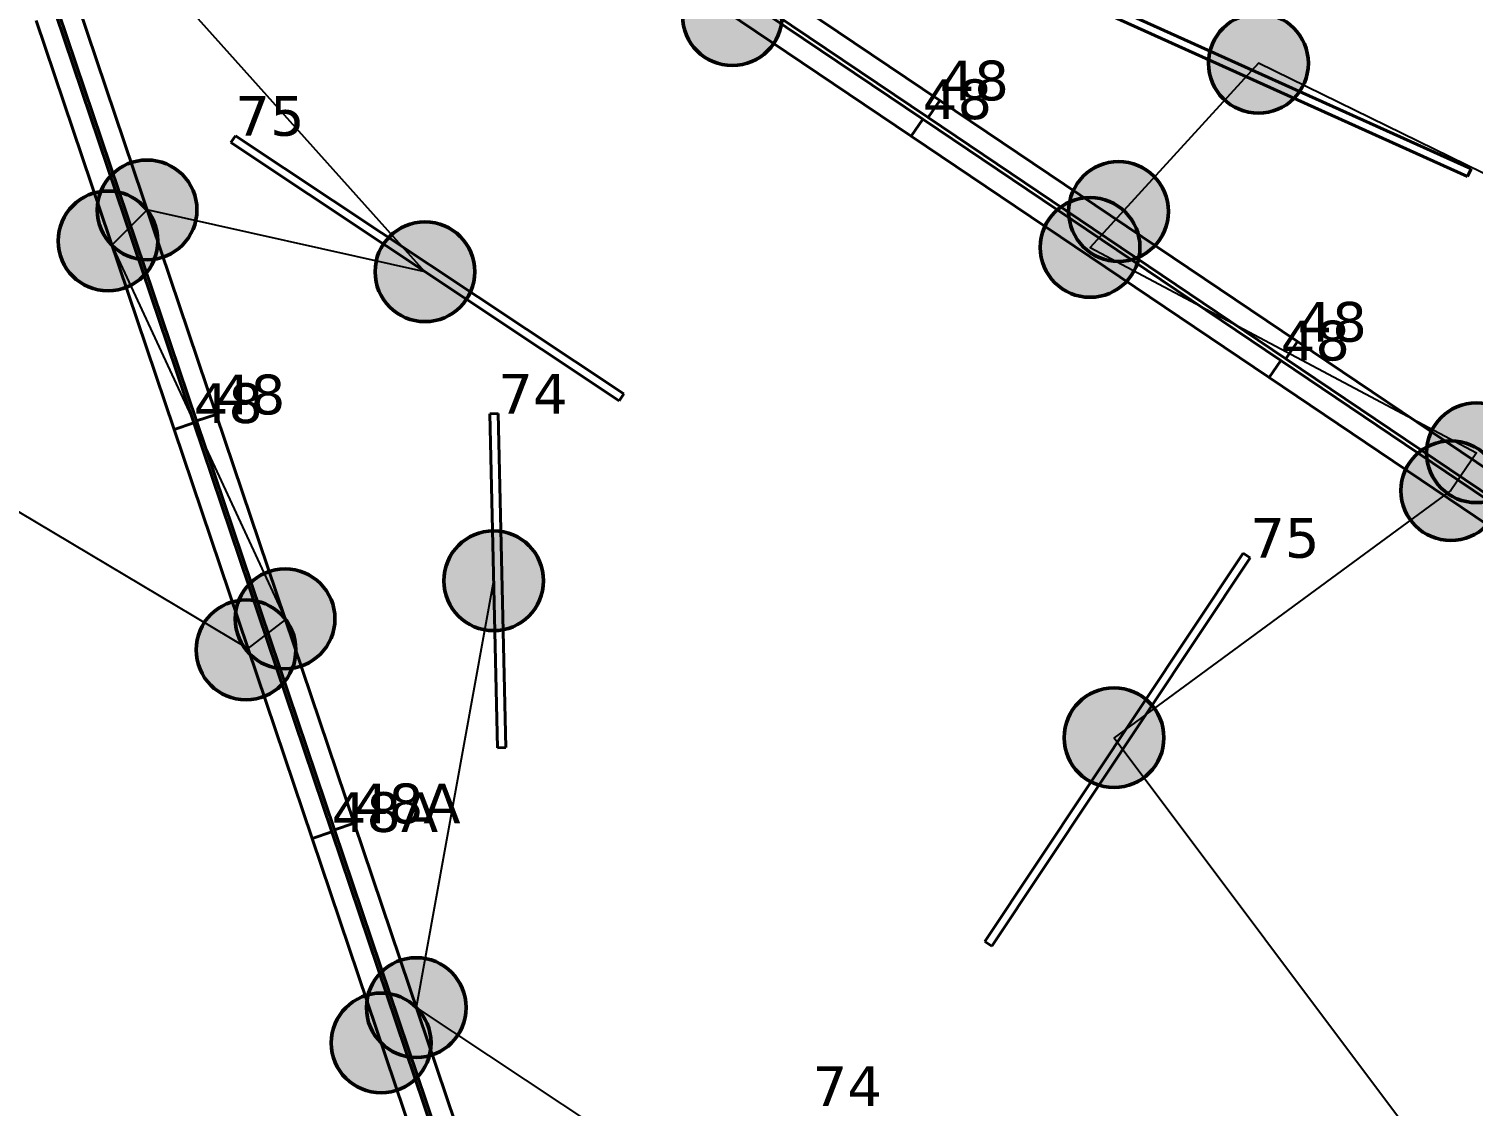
# Model space of a CAD drawing. Header units: millimetres. Extents: x -243740 to 150609, y -473655 to -165121.
# Drawn here: x 34940 to 41492, y -343997 to -339110 of the extents above; entities that cross this region are included whole.
import ezdxf

# ---------------------------------------------------------------- set-up
doc = ezdxf.new("R2010")
doc.units = ezdxf.units.MM
for name, color, linetype in [('_Гр.ЩД-1C.10.4.I8.1', 6, 'Continuous'), ('_Гр.ЩД-1C.10.4.I8.2', 6, 'Continuous'), ('_Гр.ЩД-1C.10.4.I8.8', 6, 'Continuous')]:
    doc.layers.add(name, color=color, linetype=linetype)
for name, color, linetype, lineweight in [('_освещение_dali', 3, 'Continuous', 50), ('DLX_FL1_LUM 122', 1, 'Continuous', 40), ('DLX_FL1_LUM 222', 5, 'Continuous', 40), ('DLX_LUM 12', 5, 'Continuous', 40), ('DLX_LUM 17', 5, 'Continuous', 40)]:
    doc.layers.add(name, color=color, linetype=linetype, lineweight=lineweight)
doc.styles.add('TableTextStyle', font='')
doc.styles.get('TableTextStyle').set_extended_font_data('VERDANA.TTF')
doc.linetypes.add('Truba', pattern='A,3e-05,[4,MSH_7,S=1,R=0,X=0,Y=0],-3.022072', length=3.022102)

# ---------------------------------------------------------------- blocks, each defined once
blk = doc.blocks.new('A$Caabd1818')
at = {"layer": 'DLX_FL1_LUM 122'}
for points in [[(33479.1, 59182.7, 0), (35102.5, 58088, 0)], [(35102.5, 58088, 0), (33479.1, 59182.7, 0)], [(35102.5, 58088, 0), (33479.1, 59182.7, 0)], [(33479.1, 59182.7, 0), (35102.5, 58088, 0)], [(33402.6, 59097.5, 0), (35026, 58002.8, 0)], [(35026, 58002.8, 0), (33402.6, 59097.5, 0)], [(35026, 58002.8, 0), (33402.6, 59097.5, 0)], [(33402.6, 59097.5, 0), (35026, 58002.8, 0)], [(35049.9, 58010.1, 0), (33426.6, 59104.8, 0)], [(33426.6, 59104.8, 0), (35049.9, 58010.1, 0)], [(33426.6, 59104.8, 0), (35049.9, 58010.1, 0)], [(35049.9, 58010.1, 0), (33426.6, 59104.8, 0)], [(34973.5, 57924.9, 0), (33350.1, 59019.6, 0)], [(33350.1, 59019.6, 0), (34973.5, 57924.9, 0)], [(33350.1, 59019.6, 0), (34973.5, 57924.9, 0)], [(34973.5, 57924.9, 0), (33350.1, 59019.6, 0)], [(35102.5, 58088, 0), (35049.9, 58010.1, 0)], [(35049.9, 58010.1, 0), (35102.5, 58088, 0)], [(35049.9, 58010.1, 0), (35102.5, 58088, 0)], [(35102.5, 58088, 0), (35049.9, 58010.1, 0)], [(35102.5, 58088, 0), (35102.5, 58088, 0)], [(35102.5, 58088, 0), (35102.5, 58088, 0)], [(35026, 58002.8, 0), (34973.5, 57924.9, 0)], [(34973.5, 57924.9, 0), (35026, 58002.8, 0)], [(34973.5, 57924.9, 0), (35026, 58002.8, 0)], [(35026, 58002.8, 0), (34973.5, 57924.9, 0)], [(35026, 58002.8, 0), (35026, 58002.8, 0)], [(35026, 58002.8, 0), (35026, 58002.8, 0)], [(35049.9, 58010.1, 0), (35049.9, 58010.1, 0)], [(35049.9, 58010.1, 0), (35049.9, 58010.1, 0)], [(34973.5, 57924.9, 0), (34973.5, 57924.9, 0)], [(34973.5, 57924.9, 0), (34973.5, 57924.9, 0)], [(32356.9, 54778.1, 0), (32446, 54808.2, 0)], [(32446, 54808.2, 0), (32356.9, 54778.1, 0)], [(32446, 54808.2, 0), (32356.9, 54778.1, 0)], [(32356.9, 54778.1, 0), (32446, 54808.2, 0)], [(32983, 52922.9, 0), (32356.9, 54778.1, 0)], [(32356.9, 54778.1, 0), (32356.9, 54778.1, 0)], [(32356.9, 54778.1, 0), (32983, 52922.9, 0)], [(32356.9, 54778.1, 0), (32356.9, 54778.1, 0)], [(32356.9, 54778.1, 0), (32983, 52922.9, 0)], [(32983, 52922.9, 0), (32356.9, 54778.1, 0)], [(32446, 54808.2, 0), (32446, 54808.2, 0)], [(32446, 54808.2, 0), (33072.1, 52953, 0)], [(33072.1, 52953, 0), (32446, 54808.2, 0)], [(32446, 54808.2, 0), (32446, 54808.2, 0)], [(33072.1, 52953, 0), (32446, 54808.2, 0)], [(32446, 54808.2, 0), (33072.1, 52953, 0)], [(32255.5, 54739.2, 0), (32344.6, 54769.2, 0)], [(32344.6, 54769.2, 0), (32255.5, 54739.2, 0)], [(32344.6, 54769.2, 0), (32255.5, 54739.2, 0)], [(32255.5, 54739.2, 0), (32344.6, 54769.2, 0)], [(32881.6, 52883.9, 0), (32255.5, 54739.2, 0)], [(32255.5, 54739.2, 0), (32255.5, 54739.2, 0)], [(32255.5, 54739.2, 0), (32881.6, 52883.9, 0)], [(32255.5, 54739.2, 0), (32255.5, 54739.2, 0)], [(32255.5, 54739.2, 0), (32881.6, 52883.9, 0)], [(32881.6, 52883.9, 0), (32255.5, 54739.2, 0)], [(32344.6, 54769.2, 0), (32344.6, 54769.2, 0)], [(32344.6, 54769.2, 0), (32970.6, 52914, 0)], [(32970.6, 52914, 0), (32344.6, 54769.2, 0)], [(32344.6, 54769.2, 0), (32344.6, 54769.2, 0)], [(32970.6, 52914, 0), (32344.6, 54769.2, 0)], [(32344.6, 54769.2, 0), (32970.6, 52914, 0)]]:
    blk.add_polyline3d(points, dxfattribs=at)
at = {"layer": 'DLX_FL1_LUM 222'}
for points in [[(31193.8, 58518.6, 0), (31819.9, 56663.4, 0)], [(31819.9, 56663.4, 0), (31193.8, 58518.6, 0)], [(31819.9, 56663.4, 0), (31193.8, 58518.6, 0)], [(31193.8, 58518.6, 0), (31819.9, 56663.4, 0)], [(31629.4, 56594.4, 0), (31003.3, 58449.6, 0)], [(31003.3, 58449.6, 0), (31629.4, 56594.4, 0)], [(31003.3, 58449.6, 0), (31629.4, 56594.4, 0)], [(31629.4, 56594.4, 0), (31003.3, 58449.6, 0)], [(31092.4, 58479.6, 0), (31718.5, 56624.4, 0)], [(31718.5, 56624.4, 0), (31092.4, 58479.6, 0)], [(31718.5, 56624.4, 0), (31092.4, 58479.6, 0)], [(31092.4, 58479.6, 0), (31718.5, 56624.4, 0)], [(31730.9, 56633.3, 0), (31104.8, 58488.5, 0)], [(31104.8, 58488.5, 0), (31730.9, 56633.3, 0)], [(31104.8, 58488.5, 0), (31730.9, 56633.3, 0)], [(31730.9, 56633.3, 0), (31104.8, 58488.5, 0)], [(35050, 58010.1, 0), (35102.5, 58088, 0)], [(35102.5, 58088, 0), (35050, 58010.1, 0)], [(35102.5, 58088, 0), (35050, 58010.1, 0)], [(35050, 58010.1, 0), (35102.5, 58088, 0)], [(35102.5, 58088, 0), (35102.5, 58088, 0)], [(35102.5, 58088, 0), (36725.9, 56993.3, 0)], [(36725.9, 56993.3, 0), (35102.5, 58088, 0)], [(35102.5, 58088, 0), (35102.5, 58088, 0)], [(36725.9, 56993.3, 0), (35102.5, 58088, 0)], [(35102.5, 58088, 0), (36725.9, 56993.3, 0)], [(34973.5, 57924.9, 0), (35026, 58002.8, 0)], [(35026, 58002.8, 0), (34973.5, 57924.9, 0)], [(35026, 58002.8, 0), (34973.5, 57924.9, 0)], [(34973.5, 57924.9, 0), (35026, 58002.8, 0)], [(35026, 58002.8, 0), (35026, 58002.8, 0)], [(35026, 58002.8, 0), (36649.4, 56908.1, 0)], [(36649.4, 56908.1, 0), (35026, 58002.8, 0)], [(35026, 58002.8, 0), (35026, 58002.8, 0)], [(36649.4, 56908.1, 0), (35026, 58002.8, 0)], [(35026, 58002.8, 0), (36649.4, 56908.1, 0)], [(36673.4, 56915.4, 0), (35050, 58010.1, 0)], [(35050, 58010.1, 0), (35050, 58010.1, 0)], [(35050, 58010.1, 0), (36673.4, 56915.4, 0)], [(35050, 58010.1, 0), (35050, 58010.1, 0)], [(35050, 58010.1, 0), (36673.4, 56915.4, 0)], [(36673.4, 56915.4, 0), (35050, 58010.1, 0)], [(36596.9, 56830.2, 0), (34973.5, 57924.9, 0)], [(34973.5, 57924.9, 0), (34973.5, 57924.9, 0)], [(34973.5, 57924.9, 0), (36596.9, 56830.2, 0)], [(34973.5, 57924.9, 0), (34973.5, 57924.9, 0)], [(34973.5, 57924.9, 0), (36596.9, 56830.2, 0)], [(36596.9, 56830.2, 0), (34973.5, 57924.9, 0)], [(36673.3, 56915.4, 0), (36725.9, 56993.3, 0)], [(36725.9, 56993.3, 0), (36673.3, 56915.4, 0)], [(36725.9, 56993.3, 0), (36673.3, 56915.4, 0)], [(36673.3, 56915.4, 0), (36725.9, 56993.3, 0)], [(36725.9, 56993.3, 0), (36673.4, 56915.4, 0)], [(36673.4, 56915.4, 0), (36725.9, 56993.3, 0)], [(36673.4, 56915.4, 0), (36725.9, 56993.3, 0)], [(36725.9, 56993.3, 0), (36673.4, 56915.4, 0)], [(36725.9, 56993.3, 0), (36725.9, 56993.3, 0)], [(36725.9, 56993.3, 0), (36725.9, 56993.3, 0)], [(36725.9, 56993.3, 0), (36725.9, 56993.3, 0)], [(36725.9, 56993.3, 0), (38349.3, 55898.6, 0)], [(38349.3, 55898.6, 0), (36725.9, 56993.3, 0)], [(36725.9, 56993.3, 0), (36725.9, 56993.3, 0)], [(38349.3, 55898.6, 0), (36725.9, 56993.3, 0)], [(36725.9, 56993.3, 0), (38349.3, 55898.6, 0)], [(36596.8, 56830.2, 0), (36649.4, 56908.1, 0)], [(36649.4, 56908.1, 0), (36596.8, 56830.2, 0)], [(36649.4, 56908.1, 0), (36596.8, 56830.2, 0)], [(36596.8, 56830.2, 0), (36649.4, 56908.1, 0)], [(36649.4, 56908.1, 0), (36596.9, 56830.2, 0)], [(36596.9, 56830.2, 0), (36649.4, 56908.1, 0)], [(36596.9, 56830.2, 0), (36649.4, 56908.1, 0)], [(36649.4, 56908.1, 0), (36596.9, 56830.2, 0)], [(36649.4, 56908.1, 0), (36649.4, 56908.1, 0)], [(36649.4, 56908.1, 0), (36649.4, 56908.1, 0)], [(36649.4, 56908.1, 0), (36649.4, 56908.1, 0)], [(36649.4, 56908.1, 0), (38272.8, 55813.4, 0)], [(38272.8, 55813.4, 0), (36649.4, 56908.1, 0)], [(36649.4, 56908.1, 0), (36649.4, 56908.1, 0)], [(38272.8, 55813.4, 0), (36649.4, 56908.1, 0)], [(36649.4, 56908.1, 0), (38272.8, 55813.4, 0)], [(38296.7, 55820.7, 0), (36673.3, 56915.4, 0)], [(36673.3, 56915.4, 0), (36673.3, 56915.4, 0)], [(36673.3, 56915.4, 0), (38296.7, 55820.7, 0)], [(36673.3, 56915.4, 0), (36673.3, 56915.4, 0)], [(36673.3, 56915.4, 0), (38296.7, 55820.7, 0)], [(38296.7, 55820.7, 0), (36673.3, 56915.4, 0)], [(36673.4, 56915.4, 0), (36673.4, 56915.4, 0)], [(36673.4, 56915.4, 0), (36673.4, 56915.4, 0)], [(38220.2, 55735.5, 0), (36596.8, 56830.2, 0)], [(36596.8, 56830.2, 0), (36596.8, 56830.2, 0)], [(36596.8, 56830.2, 0), (38220.2, 55735.5, 0)], [(36596.8, 56830.2, 0), (36596.8, 56830.2, 0)], [(36596.8, 56830.2, 0), (38220.2, 55735.5, 0)], [(38220.2, 55735.5, 0), (36596.8, 56830.2, 0)], [(36596.9, 56830.2, 0), (36596.9, 56830.2, 0)], [(36596.9, 56830.2, 0), (36596.9, 56830.2, 0)], [(31718.5, 56624.4, 0), (31629.4, 56594.4, 0)], [(31629.4, 56594.4, 0), (31718.5, 56624.4, 0)], [(31629.4, 56594.4, 0), (31718.5, 56624.4, 0)], [(31718.5, 56624.4, 0), (31629.4, 56594.4, 0)], [(31629.4, 56594.4, 0), (31718.5, 56624.4, 0)], [(31718.5, 56624.4, 0), (31629.4, 56594.4, 0)], [(31718.5, 56624.4, 0), (31629.4, 56594.4, 0)], [(31629.4, 56594.4, 0), (31718.5, 56624.4, 0)], [(31718.5, 56624.4, 0), (31718.5, 56624.4, 0)], [(31718.5, 56624.4, 0), (31718.5, 56624.4, 0)], [(31718.5, 56624.4, 0), (31718.5, 56624.4, 0)], [(31718.5, 56624.4, 0), (32344.5, 54769.2, 0)], [(32344.5, 54769.2, 0), (31718.5, 56624.4, 0)], [(31718.5, 56624.4, 0), (31718.5, 56624.4, 0)], [(32344.5, 54769.2, 0), (31718.5, 56624.4, 0)], [(31718.5, 56624.4, 0), (32344.5, 54769.2, 0)], [(31730.8, 56633.3, 0), (31819.9, 56663.4, 0)], [(31819.9, 56663.4, 0), (31730.8, 56633.3, 0)], [(31819.9, 56663.4, 0), (31730.8, 56633.3, 0)], [(31730.8, 56633.3, 0), (31819.9, 56663.4, 0)], [(32356.9, 54778.1, 0), (31730.8, 56633.3, 0)], [(31730.8, 56633.3, 0), (31730.8, 56633.3, 0)], [(31730.8, 56633.3, 0), (32356.9, 54778.1, 0)], [(31730.8, 56633.3, 0), (31730.8, 56633.3, 0)], [(31730.8, 56633.3, 0), (32356.9, 54778.1, 0)], [(32356.9, 54778.1, 0), (31730.8, 56633.3, 0)], [(31819.9, 56663.4, 0), (31730.9, 56633.3, 0)], [(31730.9, 56633.3, 0), (31819.9, 56663.4, 0)], [(31730.9, 56633.3, 0), (31819.9, 56663.4, 0)], [(31819.9, 56663.4, 0), (31730.9, 56633.3, 0)], [(31730.9, 56633.3, 0), (31730.9, 56633.3, 0)], [(31730.9, 56633.3, 0), (31730.9, 56633.3, 0)], [(31819.9, 56663.4, 0), (31819.9, 56663.4, 0)], [(31819.9, 56663.4, 0), (31819.9, 56663.4, 0)], [(31819.9, 56663.4, 0), (31819.9, 56663.4, 0)], [(31819.9, 56663.4, 0), (32446, 54808.2, 0)], [(32446, 54808.2, 0), (31819.9, 56663.4, 0)], [(31819.9, 56663.4, 0), (31819.9, 56663.4, 0)], [(32446, 54808.2, 0), (31819.9, 56663.4, 0)], [(31819.9, 56663.4, 0), (32446, 54808.2, 0)], [(31629.4, 56594.4, 0), (31629.4, 56594.4, 0)], [(31629.4, 56594.4, 0), (31629.4, 56594.4, 0)], [(32255.5, 54739.2, 0), (31629.4, 56594.4, 0)], [(31629.4, 56594.4, 0), (31629.4, 56594.4, 0)], [(31629.4, 56594.4, 0), (32255.5, 54739.2, 0)], [(31629.4, 56594.4, 0), (31629.4, 56594.4, 0)], [(31629.4, 56594.4, 0), (32255.5, 54739.2, 0)], [(32255.5, 54739.2, 0), (31629.4, 56594.4, 0)], [(32446, 54808.2, 0), (32356.9, 54778.1, 0)], [(32356.9, 54778.1, 0), (32446, 54808.2, 0)], [(32356.9, 54778.1, 0), (32446, 54808.2, 0)], [(32446, 54808.2, 0), (32356.9, 54778.1, 0)], [(32356.9, 54778.1, 0), (32356.9, 54778.1, 0)], [(32356.9, 54778.1, 0), (32356.9, 54778.1, 0)], [(32446, 54808.2, 0), (32446, 54808.2, 0)], [(32446, 54808.2, 0), (32446, 54808.2, 0)], [(32344.5, 54769.2, 0), (32255.5, 54739.2, 0)], [(32255.5, 54739.2, 0), (32344.5, 54769.2, 0)], [(32255.5, 54739.2, 0), (32344.5, 54769.2, 0)], [(32344.5, 54769.2, 0), (32255.5, 54739.2, 0)], [(32255.5, 54739.2, 0), (32255.5, 54739.2, 0)], [(32255.5, 54739.2, 0), (32255.5, 54739.2, 0)], [(32344.5, 54769.2, 0), (32344.5, 54769.2, 0)], [(32344.5, 54769.2, 0), (32344.5, 54769.2, 0)]]:
    blk.add_polyline3d(points, dxfattribs=at)
at = {"layer": 'DLX_LUM 12'}
for points in [[(33062.3, 56666.2, 0), (33100.2, 56667.1, 0)], [(33100.2, 56667.1, 0), (33062.3, 56666.2, 0)], [(33100.2, 56667.1, 0), (33062.3, 56666.2, 0)], [(33062.3, 56666.2, 0), (33100.2, 56667.1, 0)], [(33096, 55150.6, 0), (33062.3, 56666.2, 0)], [(33062.3, 56666.2, 0), (33062.3, 56666.2, 0)], [(33062.3, 56666.2, 0), (33096, 55150.6, 0)], [(33062.3, 56666.2, 0), (33062.3, 56666.2, 0)], [(33062.3, 56666.2, 0), (33096, 55150.6, 0)], [(33096, 55150.6, 0), (33062.3, 56666.2, 0)], [(33100.2, 56667.1, 0), (33100.2, 56667.1, 0)], [(33100.2, 56667.1, 0), (33134, 55151.4, 0)], [(33134, 55151.4, 0), (33100.2, 56667.1, 0)], [(33100.2, 56667.1, 0), (33100.2, 56667.1, 0)], [(33134, 55151.4, 0), (33100.2, 56667.1, 0)], [(33100.2, 56667.1, 0), (33134, 55151.4, 0)], [(33134, 55151.4, 0), (33096, 55150.6, 0)], [(33096, 55150.6, 0), (33134, 55151.4, 0)], [(33096, 55150.6, 0), (33134, 55151.4, 0)], [(33134, 55151.4, 0), (33096, 55150.6, 0)], [(33096, 55150.6, 0), (33096, 55150.6, 0)], [(33096, 55150.6, 0), (33096, 55150.6, 0)], [(33134, 55151.4, 0), (33134, 55151.4, 0)], [(33134, 55151.4, 0), (33134, 55151.4, 0)]]:
    blk.add_polyline3d(points, dxfattribs=at)
at = {"layer": 'DLX_LUM 17'}
for points in [[(35584.6, 58648.2, 0), (37513.2, 57777.5, 0)], [(37513.2, 57777.5, 0), (35584.6, 58648.2, 0)], [(37513.2, 57777.5, 0), (35584.6, 58648.2, 0)], [(35584.6, 58648.2, 0), (37513.2, 57777.5, 0)], [(37497.5, 57742.9, 0), (35569, 58613.6, 0)], [(35569, 58613.6, 0), (37497.5, 57742.9, 0)], [(35569, 58613.6, 0), (37497.5, 57742.9, 0)], [(37497.5, 57742.9, 0), (35569, 58613.6, 0)], [(31886.3, 57896, 0), (31907.3, 57927.6, 0)], [(31907.3, 57927.6, 0), (31886.3, 57896, 0)], [(31907.3, 57927.6, 0), (31886.3, 57896, 0)], [(31886.3, 57896, 0), (31907.3, 57927.6, 0)], [(31907.3, 57927.6, 0), (31907.3, 57927.6, 0)], [(31907.3, 57927.6, 0), (33669.7, 56756.5, 0)], [(33669.7, 56756.5, 0), (31907.3, 57927.6, 0)], [(31907.3, 57927.6, 0), (31907.3, 57927.6, 0)], [(33669.7, 56756.5, 0), (31907.3, 57927.6, 0)], [(31907.3, 57927.6, 0), (33669.7, 56756.5, 0)], [(33648.7, 56724.9, 0), (31886.3, 57896, 0)], [(31886.3, 57896, 0), (31886.3, 57896, 0)], [(31886.3, 57896, 0), (33648.7, 56724.9, 0)], [(31886.3, 57896, 0), (31886.3, 57896, 0)], [(31886.3, 57896, 0), (33648.7, 56724.9, 0)], [(33648.7, 56724.9, 0), (31886.3, 57896, 0)], [(37513.2, 57777.5, 0), (37497.5, 57742.9, 0)], [(37497.5, 57742.9, 0), (37513.2, 57777.5, 0)], [(37497.5, 57742.9, 0), (37513.2, 57777.5, 0)], [(37513.2, 57777.5, 0), (37497.5, 57742.9, 0)], [(37497.5, 57742.9, 0), (37497.5, 57742.9, 0)], [(37497.5, 57742.9, 0), (37497.5, 57742.9, 0)], [(37513.2, 57777.5, 0), (37513.2, 57777.5, 0)], [(37513.2, 57777.5, 0), (37513.2, 57777.5, 0)], [(33669.7, 56756.5, 0), (33648.7, 56724.9, 0)], [(33648.7, 56724.9, 0), (33669.7, 56756.5, 0)], [(33648.7, 56724.9, 0), (33669.7, 56756.5, 0)], [(33669.7, 56756.5, 0), (33648.7, 56724.9, 0)], [(33669.7, 56756.5, 0), (33669.7, 56756.5, 0)], [(33669.7, 56756.5, 0), (33669.7, 56756.5, 0)], [(33648.7, 56724.9, 0), (33648.7, 56724.9, 0)], [(33648.7, 56724.9, 0), (33648.7, 56724.9, 0)], [(35307.8, 54272.4, 0), (36479.8, 56034.2, 0)], [(36479.8, 56034.2, 0), (35307.8, 54272.4, 0)], [(36479.8, 56034.2, 0), (35307.8, 54272.4, 0)], [(35307.8, 54272.4, 0), (36479.8, 56034.2, 0)], [(36479.8, 56034.2, 0), (36479.8, 56034.2, 0)], [(36479.8, 56034.2, 0), (36511.4, 56013.2, 0)], [(36511.4, 56013.2, 0), (36479.8, 56034.2, 0)], [(36479.8, 56034.2, 0), (36479.8, 56034.2, 0)], [(36511.4, 56013.2, 0), (36479.8, 56034.2, 0)], [(36479.8, 56034.2, 0), (36511.4, 56013.2, 0)], [(36511.4, 56013.2, 0), (35339.4, 54251.4, 0)], [(35339.4, 54251.4, 0), (36511.4, 56013.2, 0)], [(35339.4, 54251.4, 0), (36511.4, 56013.2, 0)], [(36511.4, 56013.2, 0), (35339.4, 54251.4, 0)], [(36511.4, 56013.2, 0), (36511.4, 56013.2, 0)], [(36511.4, 56013.2, 0), (36511.4, 56013.2, 0)], [(35339.4, 54251.4, 0), (35307.8, 54272.4, 0)], [(35307.8, 54272.4, 0), (35307.8, 54272.4, 0)], [(35307.8, 54272.4, 0), (35339.4, 54251.4, 0)], [(35307.8, 54272.4, 0), (35307.8, 54272.4, 0)], [(35307.8, 54272.4, 0), (35339.4, 54251.4, 0)], [(35339.4, 54251.4, 0), (35307.8, 54272.4, 0)], [(35339.4, 54251.4, 0), (35339.4, 54251.4, 0)], [(35339.4, 54251.4, 0), (35339.4, 54251.4, 0)]]:
    blk.add_polyline3d(points, dxfattribs=at)
blk = doc.blocks.new('A$Cab2378fa')
at = {"lineweight": 25, "true_color": 0xfff5f5}
h = blk.add_hatch(color=7, dxfattribs=at)
h.dxf.hatch_style = 1
h.paths.add_polyline_path([(0, 0), (-141.6, -170.3, 0.174923), (3, -222.4, 0.197808), (162.3, -156.8)])
h.paths.add_polyline_path([(-163.2, 157.6), (0, 0), (147.8, 177.8, 0.175398), (3, 230.2, 0.209014)])
at = {"lineweight": 25}
h = blk.add_hatch(color=0, dxfattribs=at)
h.paths.add_polyline_path([(162.3, -156.8, 0.442338), (147.8, 177.8), (0, 0)])
h.paths.add_polyline_path([(-141.6, -170.3), (0, 0), (-163.2, 157.6, 0.430096)])
blk.add_circle((3, 3.9), 226.3)

msp = doc.modelspace()

# ---------------------------------------------------------------- linework, layer by layer
at = {"layer": '_Гр.ЩД-1C.10.4.I8.1', "ltscale": 100}
msp.add_lwpolyline([(41768.5, -336710.2), (42716, -339610), (42983.1, -340472.4), (40518.1, -339265.8), (39907.1, -339934.1), (39754.4, -340101.1), (41506.8, -341032.6), (41390.9, -341204.6), (39863, -342325.3), (43959.7, -347791.5), (27798, -359904), (34553, -385186.3)], dxfattribs=at)
at = {"layer": '_Гр.ЩД-1C.10.4.I8.2', "ltscale": 100}
msp.add_lwpolyline([(37048.8, -341613.4), (36697.9, -343549.8), (38512.7, -344754.6), (40749.4, -346468.7), (41779.9, -347734.3), (41255.5, -350036.2), (39180, -353306)], dxfattribs=at)
at = {"layer": '_Гр.ЩД-1C.10.4.I8.8', "ltscale": 100}
msp.add_lwpolyline([(34886.3, -338144.6), (36737.2, -340211.4), (35476.6, -339930.8), (35316.9, -340091.2), (36104.8, -341788.8), (35934.1, -341920.2), (34336.7, -340969.8)], dxfattribs=at)

# ---------------------------------------------------------------- block references
at = {"layer": '_освещение_dali', "color": 1, "ltscale": 100}
for p in [(38128.5, -339053.5), (36694.9, -343553.7), (36535.3, -343714.1)]:
    msp.add_blockref('A$Cab2378fa', p, dxfattribs=at)
at = {"layer": '_освещение_dali', "color": 5, "ltscale": 100}
for p in [(40515.2, -339269.7), (35473.6, -339934.7), (39880.5, -339941.9), (35296.4, -340075.6), (39751.4, -340105), (36734.2, -340215.3), (41503.9, -341036.6), (41387.9, -341208.5), (37045.8, -341617.3), (36099.7, -341789.9), (35922.5, -341930.8), (39860, -342329.2)]:
    msp.add_blockref('A$Cab2378fa', p, dxfattribs=at)
at = {"layer": 'Defpoints', "linetype": 'Truba', "ltscale": 100}
msp.add_blockref('A$Caabd1818', (3969.7, -397521.8), dxfattribs=at)

# ---------------------------------------------------------------- texts
at = {"layer": '_освещение_dali', "color": 213, "true_color": 0xcd85c3, "style": 'TableTextStyle'}
for s, p in [('48', (39072.2, -339433.8)), ('48', (38995.7, -339519)), ('48', (40695.6, -340528.5)), ('48', (40619.1, -340613.7)), ('75', (40481.1, -341508.6))]:
    msp.add_text(s, height=180, dxfattribs=at).set_placement(p)
at = {"layer": '_освещение_dali', "color": 11, "true_color": 0xff865d, "style": 'TableTextStyle'}
for s, p in [('75', (35877, -339594.2)), ('48', (35789.6, -340858.4)), ('48', (35688.1, -340897.4))]:
    msp.add_text(s, height=180, dxfattribs=at).set_placement(p)
at = {"layer": '_освещение_dali', "color": 223, "true_color": 0xdd71b5, "style": 'TableTextStyle'}
for s, p in [('74', (37069.9, -340854.7)), ('48А', (36314.2, -342752.6)), ('48А', (36415.7, -342713.6)), ('74', (38495.8, -343996.8))]:
    msp.add_text(s, height=180, dxfattribs=at).set_placement(p)

doc.saveas('drawing.dxf')
